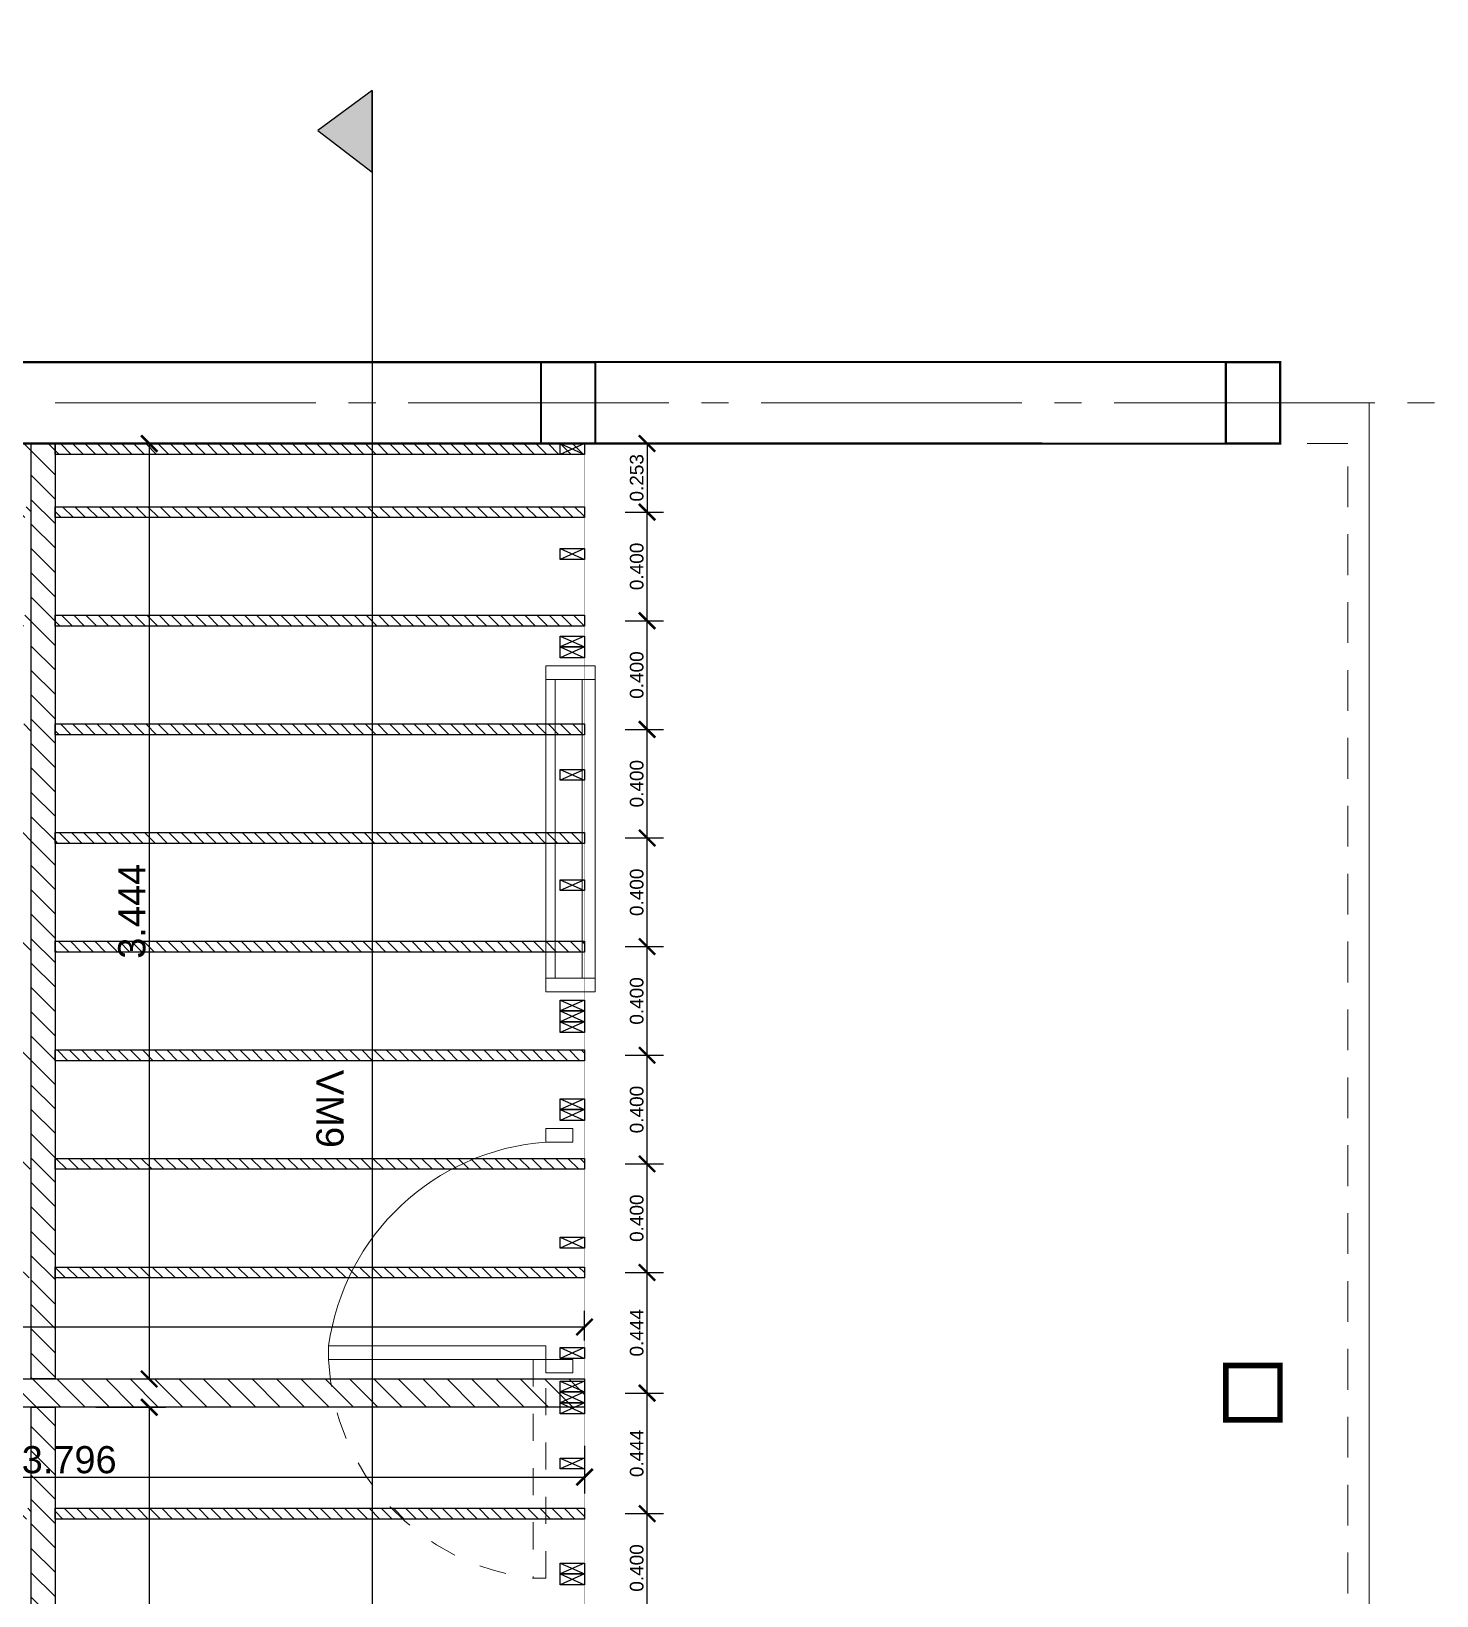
# Model space of a CAD drawing. Header units: millimetres. Extents: x 2924 to 6397, y 1555 to 1704.
# Drawn here: x 3226.31 to 3231.48, y 1561.19 to 1566.95 of the extents above; entities that cross this region are included whole.
import ezdxf

# ---------------------------------------------------------------- set-up
doc = ezdxf.new("R2010")
doc.units = ezdxf.units.MM
doc.header["$PDMODE"] = 35
for name, pattern in [('ACAD_ISO04W100', [30, 24, -3, 0, -3]), ('CONTINUA', [200, 100, 100]), ('DASHED', [0.75, 0.5, -0.25])]:
    doc.linetypes.add(name, pattern=pattern)
doc.layers.get('Defpoints').update_dxf_attribs({"color": 230})
for name, color, linetype in [('EJES', 8, 'Continuous'), ('P0- COLUMNAS HºAº', 7, 'Continuous'), ('P0-CARPINTERIAS', 7, 'Continuous'), ('P0-MAMPOSTERIA LADRILLO', 7, 'Continuous'), ('P0-MUROS', 7, 'Continuous'), ('P0-PANEL', 7, 'Continuous'), ('P0-PROYECCION', 7, 'Continuous'), ('P0-SOLADOS', 7, 'Continuous'), ('PT-MUROS', 7, 'Continuous')]:
    doc.layers.add(name, color=color, linetype=linetype)
doc.styles.add('Arial10', font='arial.ttf', dxfattribs={"height": 0.1})
doc.styles.get("Standard").update_dxf_attribs({"font": 'arial.ttf'})
doc.dimstyles.new('COTA-1-50', dxfattribs={"dimtxt": 0.1, "dimasz": 0.06, "dimexe": 0.06, "dimexo": 0.15, "dimgap": 0.0125, "dimtad": 1, "dimzin": 0, "dimdsep": 46, "dimtxsty": 'Arial10', "dimblk1": 'ARCHTICK', "dimblk2": 'ARCHTICK', "dimsah": 1, "dimcen": 0.09, "dimclrd": 7, "dimclre": 7, "dimclrt": 7, "dimazin": 0, "dimtfac": 1, "dimtofl": 0, "dimtmove": 2, "dimatfit": 3, "dimldrblk": 'ARCHTICK', "dimfxl": 1, "dimtolj": 1, "dimtzin": 0, "dimarcsym": 0})
pattern_1 = [(315, (1600.02386, 4649.00571), (0.0449012806, 0.0449012806), [])]

# ---------------------------------------------------------------- blocks, each defined once
blk = doc.blocks.new('A$C57d97152')
at = {"color": 0, "const_width": 0.0003}
blk.add_lwpolyline([(2.1292, 0.09), (0, 0.09), (0, 0), (2.1292, 0)], close=True, dxfattribs=at)
at = {"color": 0}
for points in [[(0.0001, 0.09), (0.0401, 0.09), (0.0401, 0), (0.0001, 0), (0.0001, 0.09), (0.0401, 0), (0.0001, 0), (0.0401, 0.09)], [(0.3867, 0.09), (0.4267, 0.09), (0.4267, 0), (0.3867, 0), (0.3867, 0.09), (0.4267, 0), (0.3867, 0), (0.4267, 0.09)], [(0.7092, 0.09), (0.7492, 0.09), (0.7492, 0), (0.7092, 0), (0.7092, 0.09), (0.7492, 0), (0.7092, 0), (0.7492, 0.09)], [(0.7492, 0.09), (0.7892, 0.09), (0.7892, 0), (0.7492, 0), (0.7492, 0.09), (0.7892, 0), (0.7492, 0), (0.7892, 0.09)], [(2.0492, 0.09), (2.0892, 0.09), (2.0892, 0), (2.0492, 0), (2.0492, 0.09), (2.0892, 0), (2.0492, 0), (2.0892, 0.09)], [(2.0892, 0.09), (2.1292, 0.09), (2.1292, 0), (2.0892, 0), (2.0892, 0.09), (2.1292, 0), (2.0892, 0), (2.1292, 0.09)]]:
    blk.add_lwpolyline(points, dxfattribs=at)
at = {"color": 8}
for points in [[(1.1999, 0.09), (1.2399, 0.09), (1.2399, 0), (1.1999, 0), (1.1999, 0.09), (1.2399, 0), (1.1999, 0), (1.2399, 0.09)], [(1.6065, 0.09), (1.6465, 0.09), (1.6465, 0), (1.6065, 0), (1.6065, 0.09), (1.6465, 0), (1.6065, 0), (1.6465, 0.09)]]:
    blk.add_lwpolyline(points, dxfattribs=at)
blk = doc.blocks.new('A$Ce5a903bd')
at = {"color": 0, "const_width": 0.0003}
blk.add_lwpolyline([(2.44, 0.09), (0, 0.09), (0, 0), (2.44, 0)], close=True, dxfattribs=at)
at = {"color": 0}
for points in [[(0, 0.09), (0.04, 0.09), (0.04, 0), (0, 0), (0, 0.09), (0.04, 0), (0, 0), (0.04, 0.09)], [(0.43, 0.09), (0.47, 0.09), (0.47, 0), (0.43, 0), (0.43, 0.09), (0.47, 0), (0.43, 0), (0.47, 0.09)], [(0.47, 0.09), (0.51, 0.09), (0.51, 0), (0.47, 0), (0.47, 0.09), (0.51, 0), (0.47, 0), (0.51, 0.09)], [(1.77, 0.09), (1.81, 0.09), (1.81, 0), (1.77, 0), (1.77, 0.09), (1.81, 0), (1.77, 0), (1.81, 0.09)], [(1.81, 0.09), (1.85, 0.09), (1.85, 0), (1.81, 0), (1.81, 0.09), (1.85, 0), (1.81, 0), (1.85, 0.09)], [(2.0133, 0.09), (2.0533, 0.09), (2.0533, 0), (2.0133, 0), (2.0133, 0.09), (2.0533, 0), (2.0133, 0), (2.0533, 0.09)], [(2.4, 0.09), (2.44, 0.09), (2.44, 0), (2.4, 0), (2.4, 0.09), (2.44, 0), (2.4, 0), (2.44, 0.09)]]:
    blk.add_lwpolyline(points, dxfattribs=at)
at = {"color": 8}
for points in [[(0.7933, 0.09), (0.8333, 0.09), (0.8333, 0), (0.7933, 0), (0.7933, 0.09), (0.8333, 0), (0.7933, 0), (0.8333, 0.09)], [(1.2, 0.09), (1.24, 0.09), (1.24, 0), (1.2, 0), (1.2, 0.09), (1.24, 0), (1.2, 0), (1.24, 0.09)], [(1.6067, 0.09), (1.6467, 0.09), (1.6467, 0), (1.6067, 0), (1.6067, 0.09), (1.6467, 0), (1.6067, 0), (1.6467, 0.09)]]:
    blk.add_lwpolyline(points, dxfattribs=at)
blk = doc.blocks.new('A$Ca9f19df0')
at = {"color": 0, "const_width": 0.0003}
blk.add_lwpolyline([(2.0333, 0.09), (0, 0.09), (0, 0), (2.0333, 0)], close=True, dxfattribs=at)
at = {"color": 0}
for points in [[(0, 0.09), (0.04, 0.09), (0.04, 0), (0, 0), (0, 0.09), (0.04, 0), (0, 0), (0.04, 0.09)], [(0.2833, 0.09), (0.3233, 0.09), (0.3233, 0), (0.2833, 0), (0.2833, 0.09), (0.3233, 0), (0.2833, 0), (0.3233, 0.09)], [(0.3233, 0.09), (0.3633, 0.09), (0.3633, 0), (0.3233, 0), (0.3233, 0.09), (0.3633, 0), (0.3233, 0), (0.3633, 0.09)], [(1.3233, 0.09), (1.3633, 0.09), (1.3633, 0), (1.3233, 0), (1.3233, 0.09), (1.3633, 0), (1.3233, 0), (1.3633, 0.09)], [(1.3633, 0.09), (1.4033, 0.09), (1.4033, 0), (1.3633, 0), (1.3633, 0.09), (1.4033, 0), (1.3633, 0), (1.4033, 0.09)], [(1.4033, 0.09), (1.4433, 0.09), (1.4433, 0), (1.4033, 0), (1.4033, 0.09), (1.4433, 0), (1.4033, 0), (1.4433, 0.09)], [(1.6067, 0.09), (1.6467, 0.09), (1.6467, 0), (1.6067, 0), (1.6067, 0.09), (1.6467, 0), (1.6067, 0), (1.6467, 0.09)], [(1.9933, 0.09), (2.0333, 0.09), (2.0333, 0), (1.9933, 0), (1.9933, 0.09), (2.0333, 0), (1.9933, 0), (2.0333, 0.09)]]:
    blk.add_lwpolyline(points, dxfattribs=at)
at = {"color": 8}
for points in [[(0.7933, 0.09), (0.8333, 0.09), (0.8333, 0), (0.7933, 0), (0.7933, 0.09), (0.8333, 0), (0.7933, 0), (0.8333, 0.09)], [(1.2, 0.09), (1.24, 0.09), (1.24, 0), (1.2, 0), (1.2, 0.09), (1.24, 0), (1.2, 0), (1.24, 0.09)]]:
    blk.add_lwpolyline(points, dxfattribs=at)
blk = doc.blocks.new('_ARCHTICK')
at = {"color": 0, "linetype": 'ByBlock', "const_width": 0.15}
blk.add_lwpolyline([(-0.5, -0.5), (0.5, 0.5)], dxfattribs=at)
blk = doc.blocks.new('*D363')
at = {"layer": 'Defpoints', "color": 0, "transparency": 16777216}
for p in [(3226.3952, 1565.4336), (3226.3952, 1561.9892), (3226.7416, 1561.9892)]:
    blk.add_point(p, dxfattribs=at)
at = {"layer": 'PT-MUROS', "color": 7, "lineweight": -2, "transparency": 16777216}
for p, q in [((3226.5452, 1565.4336), (3226.8016, 1565.4336)), ((3226.7416, 1565.4336), (3226.7416, 1561.9892)), ((3226.5452, 1561.9892), (3226.8016, 1561.9892))]:
    blk.add_line(p, q, dxfattribs=at)
at = {"layer": 'PT-MUROS', "color": 7, "lineweight": -2, "transparency": 16777216, "xscale": 0.06, "yscale": 0.06, "zscale": 0.06}
for p, rotation in [((3226.7416, 1565.4336), 90), ((3226.7416, 1561.9892), 270)]:
    blk.add_blockref('_ARCHTICK', p, dxfattribs=dict(at, rotation=rotation))
at = {"layer": 'PT-MUROS', "color": 7, "transparency": 16777216, "insert": (3226.678, 1563.7114), "char_height": 0.1, "attachment_point": 5, "rotation": 90, "style": 'Arial10'}
blk.add_mtext('\\A1;3.444', dxfattribs=at)
blk = doc.blocks.new('*D364')
at = {"layer": 'Defpoints', "color": 0, "transparency": 16777216}
for p in [(3226.3952, 1561.8852), (3226.3952, 1558.7413), (3226.7416, 1558.7413)]:
    blk.add_point(p, dxfattribs=at)
at = {"layer": 'PT-MUROS', "color": 7, "lineweight": -2, "transparency": 16777216}
for p, q in [((3226.5452, 1561.8852), (3226.8016, 1561.8852)), ((3226.7416, 1561.8852), (3226.7416, 1558.7413)), ((3226.5452, 1558.7413), (3226.8016, 1558.7413))]:
    blk.add_line(p, q, dxfattribs=at)
at = {"layer": 'PT-MUROS', "color": 7, "lineweight": -2, "transparency": 16777216, "xscale": 0.06, "yscale": 0.06, "zscale": 0.06}
for p, rotation in [((3226.7416, 1561.8852), 90), ((3226.7416, 1558.7413), 270)]:
    blk.add_blockref('_ARCHTICK', p, dxfattribs=dict(at, rotation=rotation))
at = {"layer": 'PT-MUROS', "color": 7, "transparency": 16777216, "insert": (3226.678, 1560.3132), "char_height": 0.1, "attachment_point": 5, "rotation": 90, "style": 'Arial10'}
blk.add_mtext('\\A1;3.144', dxfattribs=at)
blk = doc.blocks.new('*D397')
at = {"layer": 'Defpoints', "color": 0, "transparency": 16777216}
for p in [(3131.8929, 1621.2407), (3132.8809, 1621.2407), (3132.8809, 1620.9033), (3220.46, 1562.1805), (3220.46, 1561.9813), (3228.345, 1561.9812)]:
    blk.add_point(p, dxfattribs=at)
at = {"layer": 'PT-MUROS', "color": 7, "lineweight": -2, "transparency": 16777216}
for p, q in [((3131.8929, 1621.0907), (3131.8929, 1620.8433)), ((3132.8809, 1621.0907), (3132.8809, 1620.8433)), ((3131.8929, 1620.9033), (3132.8809, 1620.9033)), ((3220.46, 1562.1313), (3220.46, 1562.2405)), ((3228.345, 1562.1312), (3228.345, 1562.2405)), ((3228.345, 1562.1805), (3220.46, 1562.1805))]:
    blk.add_line(p, q, dxfattribs=at)
at = {"layer": 'PT-MUROS', "color": 7, "lineweight": -2, "transparency": 16777216, "xscale": 0.06, "yscale": 0.06, "zscale": 0.06, "rotation": 180}
for p in [(3131.8929, 1620.9033), (3220.46, 1562.1805)]:
    blk.add_blockref('_ARCHTICK', p, dxfattribs=at)
at = {"layer": 'PT-MUROS', "color": 7, "lineweight": -2, "transparency": 16777216, "xscale": 0.06, "yscale": 0.06, "zscale": 0.06}
for p in [(3132.8809, 1620.9033), (3228.345, 1562.1805)]:
    blk.add_blockref('_ARCHTICK', p, dxfattribs=at)
at = {"layer": 'PT-MUROS', "color": 7, "transparency": 16777216, "char_height": 0.1, "attachment_point": 5, "style": 'Arial10'}
for s, insert in [('\\A1;0.99', (3132.3869, 1620.9668)), ('\\A1;7.885', (3224.4025, 1562.244))]:
    blk.add_mtext(s, dxfattribs=dict(at, insert=insert))
blk = doc.blocks.new('*D393')
at = {"layer": 'Defpoints', "color": 0, "transparency": 16777216}
for p in [(3224.5487, 1561.8932), (3228.345, 1561.8932), (3228.345, 1561.6277)]:
    blk.add_point(p, dxfattribs=at)
at = {"layer": 'PT-MUROS', "color": 7, "lineweight": -2, "transparency": 16777216}
for p, q in [((3224.5487, 1561.7432), (3224.5487, 1561.5677)), ((3228.345, 1561.7432), (3228.345, 1561.5677)), ((3224.5487, 1561.6277), (3228.345, 1561.6277))]:
    blk.add_line(p, q, dxfattribs=at)
at = {"layer": 'PT-MUROS', "color": 7, "lineweight": -2, "transparency": 16777216, "xscale": 0.06, "yscale": 0.06, "zscale": 0.06, "rotation": 180}
blk.add_blockref('_ARCHTICK', (3224.5487, 1561.6277), dxfattribs=at)
at = {"layer": 'PT-MUROS', "color": 7, "lineweight": -2, "transparency": 16777216, "xscale": 0.06, "yscale": 0.06, "zscale": 0.06}
blk.add_blockref('_ARCHTICK', (3228.345, 1561.6277), dxfattribs=at)
at = {"layer": 'PT-MUROS', "color": 7, "transparency": 16777216, "insert": (3226.4468, 1561.6913), "char_height": 0.1, "attachment_point": 5, "style": 'Arial10'}
blk.add_mtext('\\A1;3.796', dxfattribs=at)
blk = doc.blocks.new('*D369')
at = {"layer": 'Defpoints', "color": 0, "transparency": 16777216}
for p in [(3228.345, 1561.4932), (3228.5754, 1561.4932), (3228.345, 1561.0932)]:
    blk.add_point(p, dxfattribs=at)
at = {"layer": 'PT-MUROS', "color": 7, "lineweight": -2, "transparency": 16777216}
for p, q in [((3228.495, 1561.4932), (3228.6354, 1561.4932)), ((3228.5754, 1561.0932), (3228.5754, 1561.4932)), ((3228.495, 1561.0932), (3228.6354, 1561.0932))]:
    blk.add_line(p, q, dxfattribs=at)
at = {"layer": 'PT-MUROS', "color": 7, "lineweight": -2, "transparency": 16777216, "xscale": 0.06, "yscale": 0.06, "zscale": 0.06}
for p, rotation in [((3228.5754, 1561.4932), 90), ((3228.5754, 1561.0932), 270)]:
    blk.add_blockref('_ARCHTICK', p, dxfattribs=dict(at, rotation=rotation))
at = {"layer": 'PT-MUROS', "color": 7, "transparency": 16777216, "insert": (3228.5373, 1561.2932), "char_height": 0.05, "attachment_point": 5, "rotation": 90}
blk.add_mtext('\\A1;0.400', dxfattribs=at)
blk = doc.blocks.new('*D370')
at = {"layer": 'Defpoints', "color": 0, "transparency": 16777216}
for p in [(3228.345, 1561.9372), (3228.5754, 1561.9372), (3228.345, 1561.4932)]:
    blk.add_point(p, dxfattribs=at)
at = {"layer": 'PT-MUROS', "color": 7, "lineweight": -2, "transparency": 16777216}
for p, q in [((3228.495, 1561.9372), (3228.6354, 1561.9372)), ((3228.5754, 1561.4932), (3228.5754, 1561.9372)), ((3228.495, 1561.4932), (3228.6354, 1561.4932))]:
    blk.add_line(p, q, dxfattribs=at)
at = {"layer": 'PT-MUROS', "color": 7, "lineweight": -2, "transparency": 16777216, "xscale": 0.06, "yscale": 0.06, "zscale": 0.06}
for p, rotation in [((3228.5754, 1561.9372), 90), ((3228.5754, 1561.4932), 270)]:
    blk.add_blockref('_ARCHTICK', p, dxfattribs=dict(at, rotation=rotation))
at = {"layer": 'PT-MUROS', "color": 7, "transparency": 16777216, "insert": (3228.5373, 1561.7152), "char_height": 0.05, "attachment_point": 5, "rotation": 90}
blk.add_mtext('\\A1;0.444', dxfattribs=at)
blk = doc.blocks.new('*D371')
at = {"layer": 'Defpoints', "color": 0, "transparency": 16777216}
for p in [(3228.345, 1562.3812), (3228.5754, 1562.3812), (3228.345, 1561.9372)]:
    blk.add_point(p, dxfattribs=at)
at = {"layer": 'PT-MUROS', "color": 7, "lineweight": -2, "transparency": 16777216}
for p, q in [((3228.495, 1562.3812), (3228.6354, 1562.3812)), ((3228.5754, 1561.9372), (3228.5754, 1562.3812)), ((3228.495, 1561.9372), (3228.6354, 1561.9372))]:
    blk.add_line(p, q, dxfattribs=at)
at = {"layer": 'PT-MUROS', "color": 7, "lineweight": -2, "transparency": 16777216, "xscale": 0.06, "yscale": 0.06, "zscale": 0.06}
for p, rotation in [((3228.5754, 1562.3812), 90), ((3228.5754, 1561.9372), 270)]:
    blk.add_blockref('_ARCHTICK', p, dxfattribs=dict(at, rotation=rotation))
at = {"layer": 'PT-MUROS', "color": 7, "transparency": 16777216, "insert": (3228.5373, 1562.1592), "char_height": 0.05, "attachment_point": 5, "rotation": 90}
blk.add_mtext('\\A1;0.444', dxfattribs=at)
blk = doc.blocks.new('*D372')
at = {"layer": 'Defpoints', "color": 0, "transparency": 16777216}
for p in [(3228.345, 1562.7812), (3228.5754, 1562.7812), (3228.345, 1562.3812)]:
    blk.add_point(p, dxfattribs=at)
at = {"layer": 'PT-MUROS', "color": 7, "lineweight": -2, "transparency": 16777216}
for p, q in [((3228.495, 1562.7812), (3228.6354, 1562.7812)), ((3228.5754, 1562.3812), (3228.5754, 1562.7812)), ((3228.495, 1562.3812), (3228.6354, 1562.3812))]:
    blk.add_line(p, q, dxfattribs=at)
at = {"layer": 'PT-MUROS', "color": 7, "lineweight": -2, "transparency": 16777216, "xscale": 0.06, "yscale": 0.06, "zscale": 0.06}
for p, rotation in [((3228.5754, 1562.7812), 90), ((3228.5754, 1562.3812), 270)]:
    blk.add_blockref('_ARCHTICK', p, dxfattribs=dict(at, rotation=rotation))
at = {"layer": 'PT-MUROS', "color": 7, "transparency": 16777216, "insert": (3228.5373, 1562.5812), "char_height": 0.05, "attachment_point": 5, "rotation": 90}
blk.add_mtext('\\A1;0.400', dxfattribs=at)
blk = doc.blocks.new('*D373')
at = {"layer": 'Defpoints', "color": 0, "transparency": 16777216}
for p in [(3228.345, 1563.1812), (3228.5754, 1563.1812), (3228.345, 1562.7812)]:
    blk.add_point(p, dxfattribs=at)
at = {"layer": 'PT-MUROS', "color": 7, "lineweight": -2, "transparency": 16777216}
for p, q in [((3228.495, 1563.1812), (3228.6354, 1563.1812)), ((3228.5754, 1562.7812), (3228.5754, 1563.1812)), ((3228.495, 1562.7812), (3228.6354, 1562.7812))]:
    blk.add_line(p, q, dxfattribs=at)
at = {"layer": 'PT-MUROS', "color": 7, "lineweight": -2, "transparency": 16777216, "xscale": 0.06, "yscale": 0.06, "zscale": 0.06}
for p, rotation in [((3228.5754, 1563.1812), 90), ((3228.5754, 1562.7812), 270)]:
    blk.add_blockref('_ARCHTICK', p, dxfattribs=dict(at, rotation=rotation))
at = {"layer": 'PT-MUROS', "color": 7, "transparency": 16777216, "insert": (3228.5373, 1562.9812), "char_height": 0.05, "attachment_point": 5, "rotation": 90}
blk.add_mtext('\\A1;0.400', dxfattribs=at)
blk = doc.blocks.new('*D374')
at = {"layer": 'Defpoints', "color": 0, "transparency": 16777216}
for p in [(3228.345, 1563.5812), (3228.5754, 1563.5812), (3228.345, 1563.1812)]:
    blk.add_point(p, dxfattribs=at)
at = {"layer": 'PT-MUROS', "color": 7, "lineweight": -2, "transparency": 16777216}
for p, q in [((3228.495, 1563.5812), (3228.6354, 1563.5812)), ((3228.5754, 1563.1812), (3228.5754, 1563.5812)), ((3228.495, 1563.1812), (3228.6354, 1563.1812))]:
    blk.add_line(p, q, dxfattribs=at)
at = {"layer": 'PT-MUROS', "color": 7, "lineweight": -2, "transparency": 16777216, "xscale": 0.06, "yscale": 0.06, "zscale": 0.06}
for p, rotation in [((3228.5754, 1563.5812), 90), ((3228.5754, 1563.1812), 270)]:
    blk.add_blockref('_ARCHTICK', p, dxfattribs=dict(at, rotation=rotation))
at = {"layer": 'PT-MUROS', "color": 7, "transparency": 16777216, "insert": (3228.5373, 1563.3812), "char_height": 0.05, "attachment_point": 5, "rotation": 90}
blk.add_mtext('\\A1;0.400', dxfattribs=at)
blk = doc.blocks.new('*D379')
at = {"layer": 'Defpoints', "color": 0, "transparency": 16777216}
for p in [(3228.345, 1563.9812), (3228.5754, 1563.9812), (3228.345, 1563.5812)]:
    blk.add_point(p, dxfattribs=at)
at = {"layer": 'PT-MUROS', "color": 7, "lineweight": -2, "transparency": 16777216}
for p, q in [((3228.495, 1563.9812), (3228.6354, 1563.9812)), ((3228.5754, 1563.5812), (3228.5754, 1563.9812)), ((3228.495, 1563.5812), (3228.6354, 1563.5812))]:
    blk.add_line(p, q, dxfattribs=at)
at = {"layer": 'PT-MUROS', "color": 7, "lineweight": -2, "transparency": 16777216, "xscale": 0.06, "yscale": 0.06, "zscale": 0.06}
for p, rotation in [((3228.5754, 1563.9812), 90), ((3228.5754, 1563.5812), 270)]:
    blk.add_blockref('_ARCHTICK', p, dxfattribs=dict(at, rotation=rotation))
at = {"layer": 'PT-MUROS', "color": 7, "transparency": 16777216, "insert": (3228.5373, 1563.7812), "char_height": 0.05, "attachment_point": 5, "rotation": 90}
blk.add_mtext('\\A1;0.400', dxfattribs=at)
blk = doc.blocks.new('*D380')
at = {"layer": 'Defpoints', "color": 0, "transparency": 16777216}
for p in [(3228.345, 1564.3812), (3228.5754, 1564.3812), (3228.345, 1563.9812)]:
    blk.add_point(p, dxfattribs=at)
at = {"layer": 'PT-MUROS', "color": 7, "lineweight": -2, "transparency": 16777216}
for p, q in [((3228.495, 1564.3812), (3228.6354, 1564.3812)), ((3228.5754, 1563.9812), (3228.5754, 1564.3812)), ((3228.495, 1563.9812), (3228.6354, 1563.9812))]:
    blk.add_line(p, q, dxfattribs=at)
at = {"layer": 'PT-MUROS', "color": 7, "lineweight": -2, "transparency": 16777216, "xscale": 0.06, "yscale": 0.06, "zscale": 0.06}
for p, rotation in [((3228.5754, 1564.3812), 90), ((3228.5754, 1563.9812), 270)]:
    blk.add_blockref('_ARCHTICK', p, dxfattribs=dict(at, rotation=rotation))
at = {"layer": 'PT-MUROS', "color": 7, "transparency": 16777216, "insert": (3228.5373, 1564.1812), "char_height": 0.05, "attachment_point": 5, "rotation": 90}
blk.add_mtext('\\A1;0.400', dxfattribs=at)
blk = doc.blocks.new('*D381')
at = {"layer": 'Defpoints', "color": 0, "transparency": 16777216}
for p in [(3228.345, 1564.7812), (3228.5754, 1564.7812), (3228.345, 1564.3812)]:
    blk.add_point(p, dxfattribs=at)
at = {"layer": 'PT-MUROS', "color": 7, "lineweight": -2, "transparency": 16777216}
for p, q in [((3228.495, 1564.7812), (3228.6354, 1564.7812)), ((3228.5754, 1564.3812), (3228.5754, 1564.7812)), ((3228.495, 1564.3812), (3228.6354, 1564.3812))]:
    blk.add_line(p, q, dxfattribs=at)
at = {"layer": 'PT-MUROS', "color": 7, "lineweight": -2, "transparency": 16777216, "xscale": 0.06, "yscale": 0.06, "zscale": 0.06}
for p, rotation in [((3228.5754, 1564.7812), 90), ((3228.5754, 1564.3812), 270)]:
    blk.add_blockref('_ARCHTICK', p, dxfattribs=dict(at, rotation=rotation))
at = {"layer": 'PT-MUROS', "color": 7, "transparency": 16777216, "insert": (3228.5373, 1564.5812), "char_height": 0.05, "attachment_point": 5, "rotation": 90}
blk.add_mtext('\\A1;0.400', dxfattribs=at)
blk = doc.blocks.new('*D382')
at = {"layer": 'Defpoints', "color": 0, "transparency": 16777216}
for p in [(3228.345, 1565.1812), (3228.5754, 1565.1812), (3228.345, 1564.7812)]:
    blk.add_point(p, dxfattribs=at)
at = {"layer": 'PT-MUROS', "color": 7, "lineweight": -2, "transparency": 16777216}
for p, q in [((3228.495, 1565.1812), (3228.6354, 1565.1812)), ((3228.5754, 1564.7812), (3228.5754, 1565.1812)), ((3228.495, 1564.7812), (3228.6354, 1564.7812))]:
    blk.add_line(p, q, dxfattribs=at)
at = {"layer": 'PT-MUROS', "color": 7, "lineweight": -2, "transparency": 16777216, "xscale": 0.06, "yscale": 0.06, "zscale": 0.06}
for p, rotation in [((3228.5754, 1565.1812), 90), ((3228.5754, 1564.7812), 270)]:
    blk.add_blockref('_ARCHTICK', p, dxfattribs=dict(at, rotation=rotation))
at = {"layer": 'PT-MUROS', "color": 7, "transparency": 16777216, "insert": (3228.5373, 1564.9812), "char_height": 0.05, "attachment_point": 5, "rotation": 90}
blk.add_mtext('\\A1;0.400', dxfattribs=at)
blk = doc.blocks.new('*D398')
at = {"layer": 'Defpoints', "color": 0, "transparency": 16777216}
for p in [(3132.8809, 1621.2407), (3133.8688, 1621.2407), (3133.8688, 1620.9033), (3228.345, 1565.4338), (3228.345, 1565.1812), (3228.5754, 1565.1812)]:
    blk.add_point(p, dxfattribs=at)
at = {"layer": 'PT-MUROS', "color": 7, "lineweight": -2, "transparency": 16777216}
for p, q in [((3132.8809, 1621.0907), (3132.8809, 1620.8433)), ((3133.8688, 1621.0907), (3133.8688, 1620.8433)), ((3132.8809, 1620.9033), (3133.8688, 1620.9033)), ((3228.495, 1565.4338), (3228.6354, 1565.4338)), ((3228.5754, 1565.4338), (3228.5754, 1565.1812)), ((3228.495, 1565.1812), (3228.6354, 1565.1812))]:
    blk.add_line(p, q, dxfattribs=at)
at = {"layer": 'PT-MUROS', "color": 7, "lineweight": -2, "transparency": 16777216, "xscale": 0.06, "yscale": 0.06, "zscale": 0.06}
for p, rotation in [((3132.8809, 1620.9033), 180), ((3228.5754, 1565.4338), 90), ((3228.5754, 1565.1812), 270)]:
    blk.add_blockref('_ARCHTICK', p, dxfattribs=dict(at, rotation=rotation))
blk.add_blockref('_ARCHTICK', (3133.8688, 1620.9033), dxfattribs=at)
at = {"layer": 'PT-MUROS', "color": 7, "transparency": 16777216, "insert": (3133.3748, 1620.9668), "char_height": 0.1, "attachment_point": 5, "style": 'Arial10'}
blk.add_mtext('\\A1;0.99', dxfattribs=at)
at = {"layer": 'PT-MUROS', "color": 7, "transparency": 16777216, "insert": (3228.5373, 1565.3075), "char_height": 0.05, "attachment_point": 5, "rotation": 90}
blk.add_mtext('\\A1;0.253', dxfattribs=at)

msp = doc.modelspace()

# ---------------------------------------------------------------- hatches: boundary and pattern name
at = {"layer": 'PT-MUROS', "true_color": 0xcc2427}
h = msp.add_hatch(color=242, dxfattribs=at)
h.dxf.hatch_style = 1
h.paths.add_polyline_path([(3227.3632, 1566.5867), (3227.5632, 1566.4336), (3227.5632, 1566.7336)])
h.paths.add_polyline_path([(3227.3632, 1557.8944), (3227.5632, 1557.7413), (3227.5632, 1558.0413)])
at = {"layer": 'PT-MUROS'}
h = msp.add_hatch(dxfattribs=at)
h.set_pattern_fill('ANSI31', color=4, scale=0.01, angle=-90)
h.set_pattern_definition([(315, (1600.023862, 4649.005712), (0.0224506403, 0.0224506403), [])])
h.paths.add_polyline_path([(3228.345, 1559.1132), (3228.345, 1559.0732), (3226.3952, 1559.0732), (3226.3952, 1559.1132)])
h.paths.add_polyline_path([(3228.345, 1559.5132), (3228.345, 1559.4732), (3226.3952, 1559.4732), (3226.3952, 1559.5132)])
h.paths.add_polyline_path([(3228.345, 1559.9132), (3228.345, 1559.8732), (3226.3952, 1559.8732), (3226.3952, 1559.9132)])
h.paths.add_polyline_path([(3228.345, 1560.3132), (3228.345, 1560.2732), (3226.3952, 1560.2732), (3226.3952, 1560.3132)])
h.paths.add_polyline_path([(3228.345, 1560.7132), (3228.345, 1560.6732), (3226.3952, 1560.6732), (3226.3952, 1560.7132)])
h.paths.add_polyline_path([(3228.345, 1561.1132), (3228.345, 1561.0732), (3226.3952, 1561.0732), (3226.3952, 1561.1132)])
h.paths.add_polyline_path([(3228.345, 1561.5132), (3228.345, 1561.4732), (3226.3952, 1561.4732), (3226.3952, 1561.5132)])
h.paths.add_polyline_path([(3228.345, 1563.6012), (3228.345, 1563.5612), (3226.3952, 1563.5612), (3226.3952, 1563.6012)])
h.paths.add_polyline_path([(3228.345, 1563.2012), (3228.345, 1563.1612), (3226.3952, 1563.1612), (3226.3952, 1563.2012)])
h.paths.add_polyline_path([(3228.345, 1562.8012), (3228.345, 1562.7612), (3226.3952, 1562.7612), (3226.3952, 1562.8012)])
h.paths.add_polyline_path([(3228.345, 1562.4012), (3228.345, 1562.3612), (3226.3952, 1562.3612), (3226.3952, 1562.4012)])
h.paths.add_polyline_path([(3228.345, 1565.2012), (3228.345, 1565.1612), (3226.3952, 1565.1612), (3226.3952, 1565.2012)])
h.paths.add_polyline_path([(3228.345, 1564.8012), (3228.345, 1564.7612), (3226.3952, 1564.7612), (3226.3952, 1564.8012)])
h.paths.add_polyline_path([(3228.345, 1564.4012), (3228.345, 1564.3612), (3226.3952, 1564.3612), (3226.3952, 1564.4012)])
h.paths.add_polyline_path([(3228.345, 1564.0012), (3228.345, 1563.9612), (3226.3952, 1563.9612), (3226.3952, 1564.0012)])
h.paths.add_polyline_path([(3228.345, 1565.4336), (3228.345, 1565.3936), (3226.3952, 1565.3936), (3226.3952, 1565.4336)])
h.paths.add_polyline_path([(3226.3072, 1564.8012), (3226.3072, 1564.7612), (3224.4815, 1564.7612), (3224.4815, 1564.8012)])
h.paths.add_polyline_path([(3226.3072, 1564.4012), (3226.3072, 1564.3612), (3224.4815, 1564.3612), (3224.4815, 1564.4012)])
h.paths.add_polyline_path([(3226.3072, 1564.0012), (3226.3072, 1563.9612), (3224.4815, 1563.9612), (3224.4815, 1564.0012)])
h.paths.add_polyline_path([(3226.3072, 1563.6012), (3226.3072, 1563.5612), (3224.4815, 1563.5612), (3224.4815, 1563.6012)])
h.paths.add_polyline_path([(3226.3072, 1563.2012), (3226.3072, 1563.1612), (3224.4815, 1563.1612), (3224.4815, 1563.2012)])
h.paths.add_polyline_path([(3226.3072, 1562.8012), (3226.3072, 1562.7612), (3224.4815, 1562.7612), (3224.4815, 1562.8012)])
h.paths.add_polyline_path([(3226.3072, 1562.4012), (3226.3072, 1562.3612), (3224.4815, 1562.3612), (3224.4815, 1562.4012)])
h.paths.add_polyline_path([(3226.3072, 1565.4336), (3226.3072, 1565.3936), (3224.4815, 1565.3936), (3224.4815, 1565.4336)])
h.paths.add_polyline_path([(3226.3072, 1565.2012), (3226.3072, 1565.1612), (3224.4815, 1565.1612), (3224.4815, 1565.2012)])
h.paths.add_polyline_path([(3224.3935, 1563.6012), (3224.3935, 1563.5612), (3222.4077, 1563.5612), (3222.4077, 1563.6012)])
h.paths.add_polyline_path([(3224.3935, 1563.2012), (3224.3935, 1563.1612), (3222.4077, 1563.1612), (3222.4077, 1563.2012)])
h.paths.add_polyline_path([(3224.3935, 1562.8012), (3224.3935, 1562.7612), (3222.4077, 1562.7612), (3222.4077, 1562.8012)])
h.paths.add_polyline_path([(3224.3935, 1562.4012), (3224.3935, 1562.3612), (3222.4077, 1562.3612), (3222.4077, 1562.4012)])
h.paths.add_polyline_path([(3224.3935, 1564.4012), (3224.3935, 1564.3612), (3222.2, 1564.3612), (3222.2, 1564.4012)])
h.paths.add_polyline_path([(3224.3935, 1564.0012), (3224.3935, 1563.9612), (3222.2, 1563.9612), (3222.2, 1564.0012)])
h.paths.add_polyline_path([(3224.3935, 1565.4336), (3224.3935, 1565.3936), (3222.2, 1565.3935), (3222.2, 1565.4335)])
h.paths.add_polyline_path([(3224.3935, 1565.2012), (3224.3935, 1565.1612), (3222.2, 1565.1612), (3222.2, 1565.2012)])
h.paths.add_polyline_path([(3224.3935, 1564.8012), (3224.3935, 1564.7612), (3222.2, 1564.7612), (3222.2, 1564.8012)])
h.paths.add_polyline_path([(3222.3197, 1562.4011), (3222.3197, 1562.3611), (3221.1755, 1562.3611), (3221.1755, 1562.4011)])
h.paths.add_polyline_path([(3222.3197, 1563.6011), (3222.3197, 1563.5611), (3221.1755, 1563.5611), (3221.1755, 1563.6011)])
h.paths.add_polyline_path([(3222.3197, 1563.2011), (3222.3197, 1563.1611), (3221.1755, 1563.1611), (3221.1755, 1563.2011)])
h.paths.add_polyline_path([(3222.3197, 1562.8011), (3222.3197, 1562.7611), (3221.1755, 1562.7611), (3221.1755, 1562.8011)])
h.paths.add_polyline_path([(3222.3197, 1563.7838), (3222.3197, 1563.7438), (3221.1755, 1563.7438), (3221.1755, 1563.7838)])
h.paths.add_polyline_path([(3222.3197, 1560.3131), (3222.3197, 1560.2731), (3220.37, 1560.2731), (3220.37, 1560.3131)])
h.paths.add_polyline_path([(3222.3197, 1560.7131), (3222.3197, 1560.6731), (3220.37, 1560.6731), (3220.37, 1560.7131)])
h.paths.add_polyline_path([(3222.3197, 1561.1131), (3222.3197, 1561.0731), (3220.37, 1561.0731), (3220.37, 1561.1131)])
h.paths.add_polyline_path([(3222.3197, 1561.5131), (3222.3197, 1561.4731), (3220.37, 1561.4731), (3220.37, 1561.5131)])
h.paths.add_polyline_path([(3222.3197, 1559.5131), (3222.3197, 1559.4731), (3220.37, 1559.4731), (3220.37, 1559.5131)])
h.paths.add_polyline_path([(3222.3197, 1559.9131), (3222.3197, 1559.8731), (3220.37, 1559.8731), (3220.37, 1559.9131)])
h.paths.add_polyline_path([(3222.3197, 1559.1131), (3222.3197, 1559.0731), (3220.37, 1559.0731), (3220.37, 1559.1131)])
h.paths.add_polyline_path([(3224.3935, 1559.1132), (3224.3935, 1559.0732), (3222.4077, 1559.0732), (3222.4077, 1559.1132)])
h.paths.add_polyline_path([(3224.3934, 1561.5132), (3224.3934, 1561.4732), (3222.4077, 1561.4732), (3222.4077, 1561.5132)])
h.paths.add_polyline_path([(3224.3935, 1561.1132), (3224.3935, 1561.0732), (3222.4077, 1561.0732), (3222.4077, 1561.1132)])
h.paths.add_polyline_path([(3224.3935, 1560.7132), (3224.3935, 1560.6732), (3222.4077, 1560.6732), (3222.4077, 1560.7132)])
h.paths.add_polyline_path([(3224.3935, 1560.3132), (3224.3935, 1560.2732), (3222.4077, 1560.2732), (3222.4077, 1560.3132)])
h.paths.add_polyline_path([(3224.3935, 1559.9132), (3224.3935, 1559.8732), (3222.4077, 1559.8732), (3222.4077, 1559.9132)])
h.paths.add_polyline_path([(3224.3935, 1559.5132), (3224.3935, 1559.4732), (3222.4077, 1559.4732), (3222.4077, 1559.5132)])
h.paths.add_polyline_path([(3226.3072, 1559.1132), (3226.3072, 1559.0732), (3224.4815, 1559.0732), (3224.4815, 1559.1132)])
h.paths.add_polyline_path([(3226.3072, 1561.5132), (3226.3072, 1561.4732), (3224.4815, 1561.4732), (3224.4815, 1561.5132)])
h.paths.add_polyline_path([(3226.3072, 1561.1132), (3226.3072, 1561.0732), (3224.4815, 1561.0732), (3224.4815, 1561.1132)])
h.paths.add_polyline_path([(3226.3072, 1560.7132), (3226.3072, 1560.6732), (3224.4815, 1560.6732), (3224.4815, 1560.7132)])
h.paths.add_polyline_path([(3226.3072, 1560.3132), (3226.3072, 1560.2732), (3224.4815, 1560.2732), (3224.4815, 1560.3132)])
h.paths.add_polyline_path([(3226.3072, 1559.9132), (3226.3072, 1559.8732), (3224.4815, 1559.8732), (3224.4815, 1559.9132)])
h.paths.add_polyline_path([(3226.3072, 1559.5132), (3226.3072, 1559.4732), (3224.4815, 1559.4732), (3224.4815, 1559.5132)])
h = msp.add_hatch(dxfattribs=at)
h.set_pattern_fill('ANSI31', color=3, scale=0.02, angle=-90)
h.set_pattern_definition(pattern_1)
h.paths.add_polyline_path([(3226.3952, 1565.4336), (3226.3952, 1561.9892), (3226.3072, 1561.9892), (3226.3072, 1565.4336)])
h = msp.add_hatch(dxfattribs=at)
h.set_pattern_fill('ANSI31', color=2, scale=0.02, angle=-90)
h.set_pattern_definition(pattern_1)
h.paths.add_polyline_path([(3228.345, 1561.9892), (3228.345, 1561.8852), (3220.46, 1561.8852), (3220.46, 1561.9892)])
h = msp.add_hatch(dxfattribs=at)
h.set_pattern_fill('ANSI31', color=3, scale=0.02, angle=-90)
h.set_pattern_definition(pattern_1)
h.paths.add_polyline_path([(3226.3952, 1561.8852), (3226.3952, 1558.7413), (3226.3072, 1558.7413), (3226.3072, 1561.8852)])

# ---------------------------------------------------------------- linework, layer by layer
at = {"layer": 'EJES', "color": 8, "linetype": 'ACAD_ISO04W100', "lineweight": 0, "ltscale": 0.04}
msp.add_lwpolyline([(3244.2558, 1565.5836), (3211.8517, 1565.5836)], dxfattribs=at)
at = {"layer": 'P0- COLUMNAS HºAº', "color": 8, "lineweight": 0, "const_width": 0.008}
for points in [[(3228.3845, 1565.7336), (3228.3845, 1565.4336), (3228.1845, 1565.4336), (3228.1845, 1565.7336)], [(3230.907, 1565.7336), (3230.907, 1565.4336), (3230.707, 1565.4336), (3230.707, 1565.7336)]]:
    msp.add_lwpolyline(points, close=True, dxfattribs=at)
at = {"layer": 'P0-CARPINTERIAS', "color": 8, "linetype": 'CONTINUA', "lineweight": 0}
msp.add_lwpolyline([(3228.3845, 1564.6146), (3228.3845, 1563.4146), (3228.2025, 1563.4146), (3228.2025, 1564.6146), (3228.3845, 1564.6146), (3228.3845, 1564.5646), (3228.2025, 1564.5646), (3228.2025, 1563.4646), (3228.3846, 1563.4646), (3228.3365, 1563.4646), (3228.3365, 1564.5646), (3228.2365, 1564.5646), (3228.2365, 1563.4646)], dxfattribs=at)
msp.add_lwpolyline([(3227.4025, 1562.1111), (3227.4025, 1562.0613), (3228.3025, 1562.0613), (3228.3025, 1562.0113), (3228.2025, 1562.0113), (3228.2025, 1562.1113), (3227.4025, 1562.1111, -0.354337), (3228.2025, 1562.8613), (3228.3025, 1562.8613), (3228.3025, 1562.9113), (3228.2025, 1562.9113), (3228.2025, 1562.8613)], format="xyb", dxfattribs=at)
at = {"layer": 'P0-MAMPOSTERIA LADRILLO', "color": 8, "lineweight": 0, "const_width": 0.008}
for points in [[(3218.5455, 1565.7336), (3228.3845, 1565.7336), (3228.3845, 1565.4336), (3218.5455, 1565.4336)], [(3228.3845, 1565.4338), (3228.3845, 1565.7338), (3230.907, 1565.7337), (3230.907, 1565.4334)]]:
    msp.add_lwpolyline(points, close=True, dxfattribs=at)
at = {"layer": 'P0-MUROS', "color": 8, "linetype": 'DASHED', "lineweight": 0, "ltscale": 0.2}
msp.add_lwpolyline([(3227.4025, 1562.0613, 0.37239), (3228.1554, 1561.2557, -1.494038)], format="xyb", dxfattribs=at)
msp.add_lwpolyline([(3228.2025, 1562.0613), (3228.1554, 1562.0613), (3228.1554, 1561.2557), (3228.2025, 1561.2557)], close=True, dxfattribs=at)
at = {"layer": 'P0-MUROS', "color": 8, "lineweight": 0, "const_width": 0.02}
msp.add_lwpolyline([(3230.907, 1561.8387), (3230.707, 1561.8387), (3230.707, 1562.0387), (3230.907, 1562.0387)], close=True, dxfattribs=at)
at = {"layer": 'P0-PROYECCION', "color": 8, "linetype": 'DASHED', "lineweight": 0, "ltscale": 0.3}
msp.add_lwpolyline([(3228.3885, 1558.6996), (3231.157, 1558.6996), (3231.157, 1565.4336), (3230.907, 1565.4336)], dxfattribs=at)
at = {"layer": 'P0-SOLADOS', "color": 8, "lineweight": 0}
msp.add_lwpolyline([(3231.057, 1565.5835), (3231.2345, 1565.5836), (3231.2345, 1558.0828), (3214.1955, 1558.0828), (3214.1955, 1555.5836)], dxfattribs=at)
at = {"layer": 'PT-MUROS'}
for points in [[(3227.3632, 1566.5867), (3227.5632, 1566.4336), (3227.5632, 1566.7336), (3227.3632, 1566.5867)], [(3227.5632, 1566.7336), (3227.5632, 1557.7413)]]:
    msp.add_lwpolyline(points, dxfattribs=at)
at = {"layer": 'PT-MUROS', "color": 3}
for points in [[(3226.3952, 1565.4336), (3226.3952, 1561.9892), (3226.3072, 1561.9892), (3226.3072, 1565.4336)], [(3226.3952, 1561.8852), (3226.3952, 1558.7413), (3226.3072, 1558.7413), (3226.3072, 1561.8852)]]:
    msp.add_lwpolyline(points, close=True, dxfattribs=at)
at = {"layer": 'PT-MUROS', "color": 4}
for points in [[(3228.345, 1565.4336), (3228.345, 1565.3936), (3226.3952, 1565.3936), (3226.3952, 1565.4336)], [(3228.345, 1565.2012), (3228.345, 1565.1612), (3226.3952, 1565.1612), (3226.3952, 1565.2012)], [(3228.345, 1564.8012), (3228.345, 1564.7612), (3226.3952, 1564.7612), (3226.3952, 1564.8012)], [(3228.345, 1564.4012), (3228.345, 1564.3612), (3226.3952, 1564.3612), (3226.3952, 1564.4012)], [(3228.345, 1564.0012), (3228.345, 1563.9612), (3226.3952, 1563.9612), (3226.3952, 1564.0012)], [(3228.345, 1563.6012), (3228.345, 1563.5612), (3226.3952, 1563.5612), (3226.3952, 1563.6012)], [(3228.345, 1563.2012), (3228.345, 1563.1612), (3226.3952, 1563.1612), (3226.3952, 1563.2012)], [(3228.345, 1562.8012), (3228.345, 1562.7612), (3226.3952, 1562.7612), (3226.3952, 1562.8012)], [(3228.345, 1562.4012), (3228.345, 1562.3612), (3226.3952, 1562.3612), (3226.3952, 1562.4012)], [(3228.345, 1561.5132), (3228.345, 1561.4732), (3226.3952, 1561.4732), (3226.3952, 1561.5132)]]:
    msp.add_lwpolyline(points, close=True, dxfattribs=at)
at = {"layer": 'PT-MUROS', "color": 2}
msp.add_lwpolyline([(3228.345, 1561.9892), (3228.345, 1561.8852), (3220.46, 1561.8852), (3220.46, 1561.9892)], close=True, dxfattribs=at)

# ---------------------------------------------------------------- block references
at = {"layer": 'P0-PANEL', "color": 8, "lineweight": 0, "rotation": 270}
for name, p in [('A$C57d97152', (3228.255, 1565.4338)), ('A$Ca9f19df0', (3228.255, 1563.3046)), ('A$Ce5a903bd', (3228.255, 1561.2713))]:
    msp.add_blockref(name, p, dxfattribs=at)

# ---------------------------------------------------------------- texts
at = {"layer": 'PT-MUROS', "color": 4, "insert": (3227.4574, 1563.1274), "char_height": 0.1, "attachment_point": 1, "rotation": 270}
msp.add_mtext_dynamic_manual_height_columns('VM9', width=0.308735, gutter_width=12.5, heights=[0], dxfattribs=at)

# ---------------------------------------------------------------- dimensions: what is measured, and where the dimension line sits
at = {"layer": 'PT-MUROS'}
for base, p1, p2, override, picture, middle in [((3220.46, 1562.1805), (3228.345, 1561.9812), (3220.46, 1561.9813), {"dimdec": 3, "dimfxl": 0.2, "dimarcsym": 1}, '*D397', (3224.4025, 1562.244)), ((3132.8809, 1620.9033), (3131.8929, 1621.2407), (3132.8809, 1621.2407), {"dimfxl": 0.5, "dimarcsym": 1}, '*D397', (3132.3869, 1620.9668)), ((3133.8688, 1620.9033), (3132.8809, 1621.2407), (3133.8688, 1621.2407), {"dimfxl": 0.5, "dimarcsym": 1}, '*D398', (3133.3748, 1620.9668)), ((3228.345, 1561.6277), (3224.5487, 1561.8932), (3228.345, 1561.8932), {"dimdec": 3, "dimfxl": 0.2, "dimarcsym": 1}, '*D393', (3226.4468, 1561.6913))]:
    dim = msp.add_linear_dim(base=base, p1=p1, p2=p2, dimstyle='COTA-1-50', override=override, dxfattribs=at)
    dim.commit()
    dim.dimension.update_dxf_attribs({"geometry": picture, "text_midpoint": middle})
for base, p1, p2, override, picture, middle in [((3228.5754, 1565.1812), (3228.345, 1565.4338), (3228.345, 1565.1812), {"dimtxt": 0.05, "dimdec": 3, "dimtxsty": 'Standard', "dimfxl": 0.2, "dimarcsym": 1}, '*D398', (3228.5373, 1565.3075)), ((3226.7416, 1561.9892), (3226.3952, 1565.4336), (3226.3952, 1561.9892), {"dimdec": 3, "dimfxl": 0.2, "dimarcsym": 1}, '*D363', (3226.678, 1563.7114)), ((3228.5754, 1565.1812), (3228.345, 1564.7812), (3228.345, 1565.1812), {"dimtxt": 0.05, "dimdec": 3, "dimtxsty": 'Standard', "dimfxl": 0.2, "dimarcsym": 1}, '*D382', (3228.5373, 1564.9812)), ((3228.5754, 1564.7812), (3228.345, 1564.3812), (3228.345, 1564.7812), {"dimtxt": 0.05, "dimdec": 3, "dimtxsty": 'Standard', "dimfxl": 0.2, "dimarcsym": 1}, '*D381', (3228.5373, 1564.5812)), ((3228.5754, 1564.3812), (3228.345, 1563.9812), (3228.345, 1564.3812), {"dimtxt": 0.05, "dimdec": 3, "dimtxsty": 'Standard', "dimfxl": 0.2, "dimarcsym": 1}, '*D380', (3228.5373, 1564.1812)), ((3228.5754, 1563.9812), (3228.345, 1563.5812), (3228.345, 1563.9812), {"dimtxt": 0.05, "dimdec": 3, "dimtxsty": 'Standard', "dimfxl": 0.2, "dimarcsym": 1}, '*D379', (3228.5373, 1563.7812)), ((3228.5754, 1563.5812), (3228.345, 1563.1812), (3228.345, 1563.5812), {"dimtxt": 0.05, "dimdec": 3, "dimtxsty": 'Standard', "dimfxl": 0.2, "dimarcsym": 1}, '*D374', (3228.5373, 1563.3812)), ((3228.5754, 1563.1812), (3228.345, 1562.7812), (3228.345, 1563.1812), {"dimtxt": 0.05, "dimdec": 3, "dimtxsty": 'Standard', "dimfxl": 0.2, "dimarcsym": 1}, '*D373', (3228.5373, 1562.9812)), ((3228.5754, 1562.7812), (3228.345, 1562.3812), (3228.345, 1562.7812), {"dimtxt": 0.05, "dimdec": 3, "dimtxsty": 'Standard', "dimfxl": 0.2, "dimarcsym": 1}, '*D372', (3228.5373, 1562.5812)), ((3228.5754, 1562.3812), (3228.345, 1561.9372), (3228.345, 1562.3812), {"dimtxt": 0.05, "dimdec": 3, "dimtxsty": 'Standard', "dimfxl": 0.2, "dimarcsym": 1}, '*D371', (3228.5373, 1562.1592)), ((3228.5754, 1561.9372), (3228.345, 1561.4932), (3228.345, 1561.9372), {"dimtxt": 0.05, "dimdec": 3, "dimtxsty": 'Standard', "dimfxl": 0.2, "dimarcsym": 1}, '*D370', (3228.5373, 1561.7152)), ((3226.7416, 1558.7413), (3226.3952, 1561.8852), (3226.3952, 1558.7413), {"dimdec": 3, "dimfxl": 0.2, "dimarcsym": 1}, '*D364', (3226.678, 1560.3132)), ((3228.5754, 1561.4932), (3228.345, 1561.0932), (3228.345, 1561.4932), {"dimtxt": 0.05, "dimdec": 3, "dimtxsty": 'Standard', "dimfxl": 0.2, "dimarcsym": 1}, '*D369', (3228.5373, 1561.2932))]:
    dim = msp.add_linear_dim(base=base, p1=p1, p2=p2, angle=270, dimstyle='COTA-1-50', override=override, dxfattribs=at)
    dim.commit()
    dim.dimension.update_dxf_attribs({"geometry": picture, "text_midpoint": middle})

doc.saveas('drawing.dxf')
